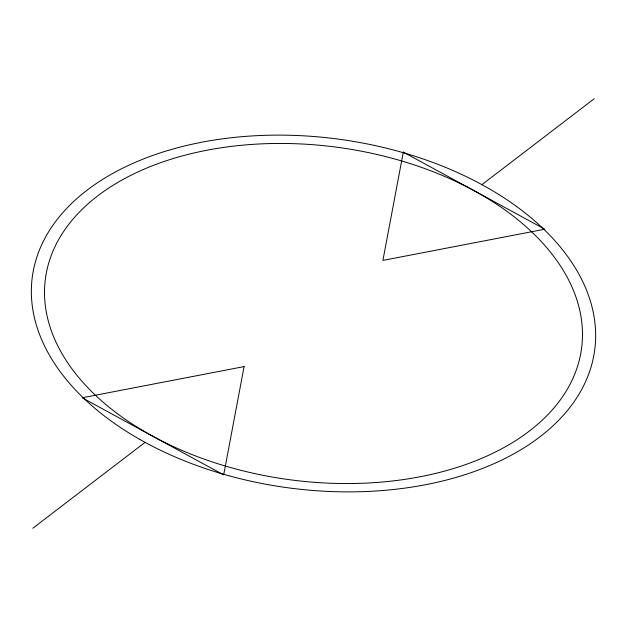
<?xml version="1.0" encoding="UTF-8"?>
<svg xmlns="http://www.w3.org/2000/svg" width="627" height="627" viewBox="0 0 627 627"><rect width="100%" height="100%" fill="white"/><g stroke="black" fill="none" stroke-linecap="round" stroke-linejoin="round"><path stroke-width="0.94" d="M32.8 528.247L145.08 442.348M481.92 184.651L594.2 98.752M244.099 366.591L223.682 474.89L82.2 397.784L244.099 366.591M403.318 152.11L382.901 260.409L544.8 229.216L403.318 152.11M139.743 439.378A283.561 176.132 7.3 0 0 592.899 360.023A283.561 176.132 7.3 0 0 207.866 141.106A283.561 176.132 7.3 0 0 139.743 439.378M147.847 433.5A270.331 167.911 7.3 0 0 579.857 357.852A270.331 167.911 7.3 0 0 212.796 149.148A270.331 167.911 7.3 0 0 147.847 433.5"/></g></svg>
